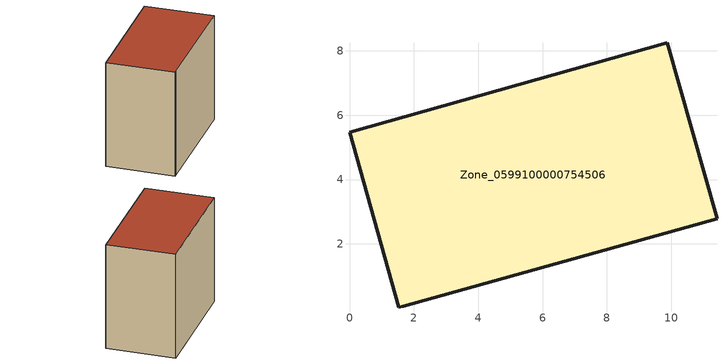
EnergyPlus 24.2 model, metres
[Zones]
Zone_0599100000754506
 floor ground (C_G): 11.42,2.78 1.66,0.07 1.53,0.03 0,5.48 9.88,8.26 z0.69
 wall outside (C_F): 11.42,2.78 9.88,8.26 0,5.48 1.53,0.03 1.66,0.07 11.42,2.78 z0.69:9.77
 roof outside (C_R): 1.66,0.07 11.42,2.78 9.88,8.26 0,5.48 1.53,0.03 z9.77
[BUILDING]
Pand.0599100000754506: North Axis=0; Terrain=City; Loads Convergence Tolerance Value=0.04; Temperature Convergence Tolerance Value=0.4; Solar Distribution=FullExterior; Maximum Number of Warmup Days=25; Minimum Number of Warmup Days=1
[Site:Location]
Rotterdam.The.Hague.AP_ZH_NLD Design_Conditions: Latitude=51.96; Longitude=4.45; Time Zone=1; Elevation=-4.5
[SITE:GROUNDTEMPERATURE:BUILDINGSURFACE]
18, 18, 18, 18, 18, 18, 18, 18, 18, 18, 18, 18
[MATERIAL] Thermal Absorptance=0.9; Solar Absorptance=0.7; Visible Absorptance=0.7
Name | Roughness | Thickness | Conductivity | Density | Specific Heat
G.TI.2006-2014 | MediumSmooth | 0.15 | 0.06 | 540 | 1210
F.TI.2006-2014 | Rough | 0.3 | 0.12 | 1920 | 840
R.TI.2006-2014 | MediumRough | 0.2 | 0.08 | 1500 | 1000
[CONSTRUCTION]
C_G: G.TI.2006-2014
C_F: F.TI.2006-2014
C_R: R.TI.2006-2014
[ZONE]
Zone_0599100000754506: Type=1; Multiplier=1; Ceiling Height=Autocalculate; Volume=Autocalculate; Floor Area=autocalculate; Part of Total Floor Area=Yes
[ZONEINFILTRATION:DESIGNFLOWRATE]
Infil_Zone_0599100000754506: Zone or ZoneList or Space or SpaceList=Zone_0599100000754506; Schedule=AlwaysOn; Design Flow Rate Calculation Method=Flow/Area; Flow Rate per Floor Area=0.0015; Constant Term Coefficient=1; Temperature Term Coefficient=0; Velocity Term Coefficient=0; Velocity Squared Term Coefficient=0
[HVACTEMPLATE:ZONE:IDEALLOADSAIRSYSTEM]
Zone_0599100000754506: Maximum Heating Supply Air Temperature=50; Minimum Cooling Supply Air Temperature=13; Maximum Heating Supply Air Humidity Ratio=0.0156; Minimum Cooling Supply Air Humidity Ratio=0.0077; Heating Limit=NoLimit; Cooling Limit=NoLimit; Dehumidification Control Type=ConstantSensibleHeatRatio; Cooling Sensible Heat Ratio=0.7; Dehumidification Setpoint=60; Humidification Control Type=None; Humidification Setpoint=30; Outdoor Air Method=None; Outdoor Air Flow Rate per Person=0.00944; Outdoor Air Flow Rate per Zone Floor Area=0; Outdoor Air Flow Rate per Zone=0; Demand Controlled Ventilation Type=None; Outdoor Air Economizer Type=NoEconomizer; Heat Recovery Type=None; Sensible Heat Recovery Effectiveness=0.7; Latent Heat Recovery Effectiveness=0.65
[ZONECONTROL:THERMOSTAT]
ThermostatControl_Zone_0599100000754506: Zone or ZoneList=Zone_0599100000754506; Control Type Schedule=DualSetpointControlType; Control 1=Thermostat_Zone_0599100000754506; Temperature Difference Between Cutout And Setpoint=0
[THERMOSTATSETPOINT:DUALSETPOINT]
Thermostat_Zone_0599100000754506: Heating Setpoint Temperature Schedule=HeatingSetpoint_Zone_0599100000754506; Cooling Setpoint Temperature Schedule=CoolingSetpoint_Zone_0599100000754506
[SCHEDULE:COMPACT]
HeatingSetpoint_Zone_0599100000754506: Through: 12/31, For: AllDays, Until: 24:00, 21
CoolingSetpoint_Zone_0599100000754506: Through: 12/31, For: AllDays, Until: 24:00, 24
DualSetpointControlType: Through: 12/31, For: AllDays, Until: 24:00, 4
AlwaysOn: Through: 12/31, For: AllDays, Until: 24:00, 1
